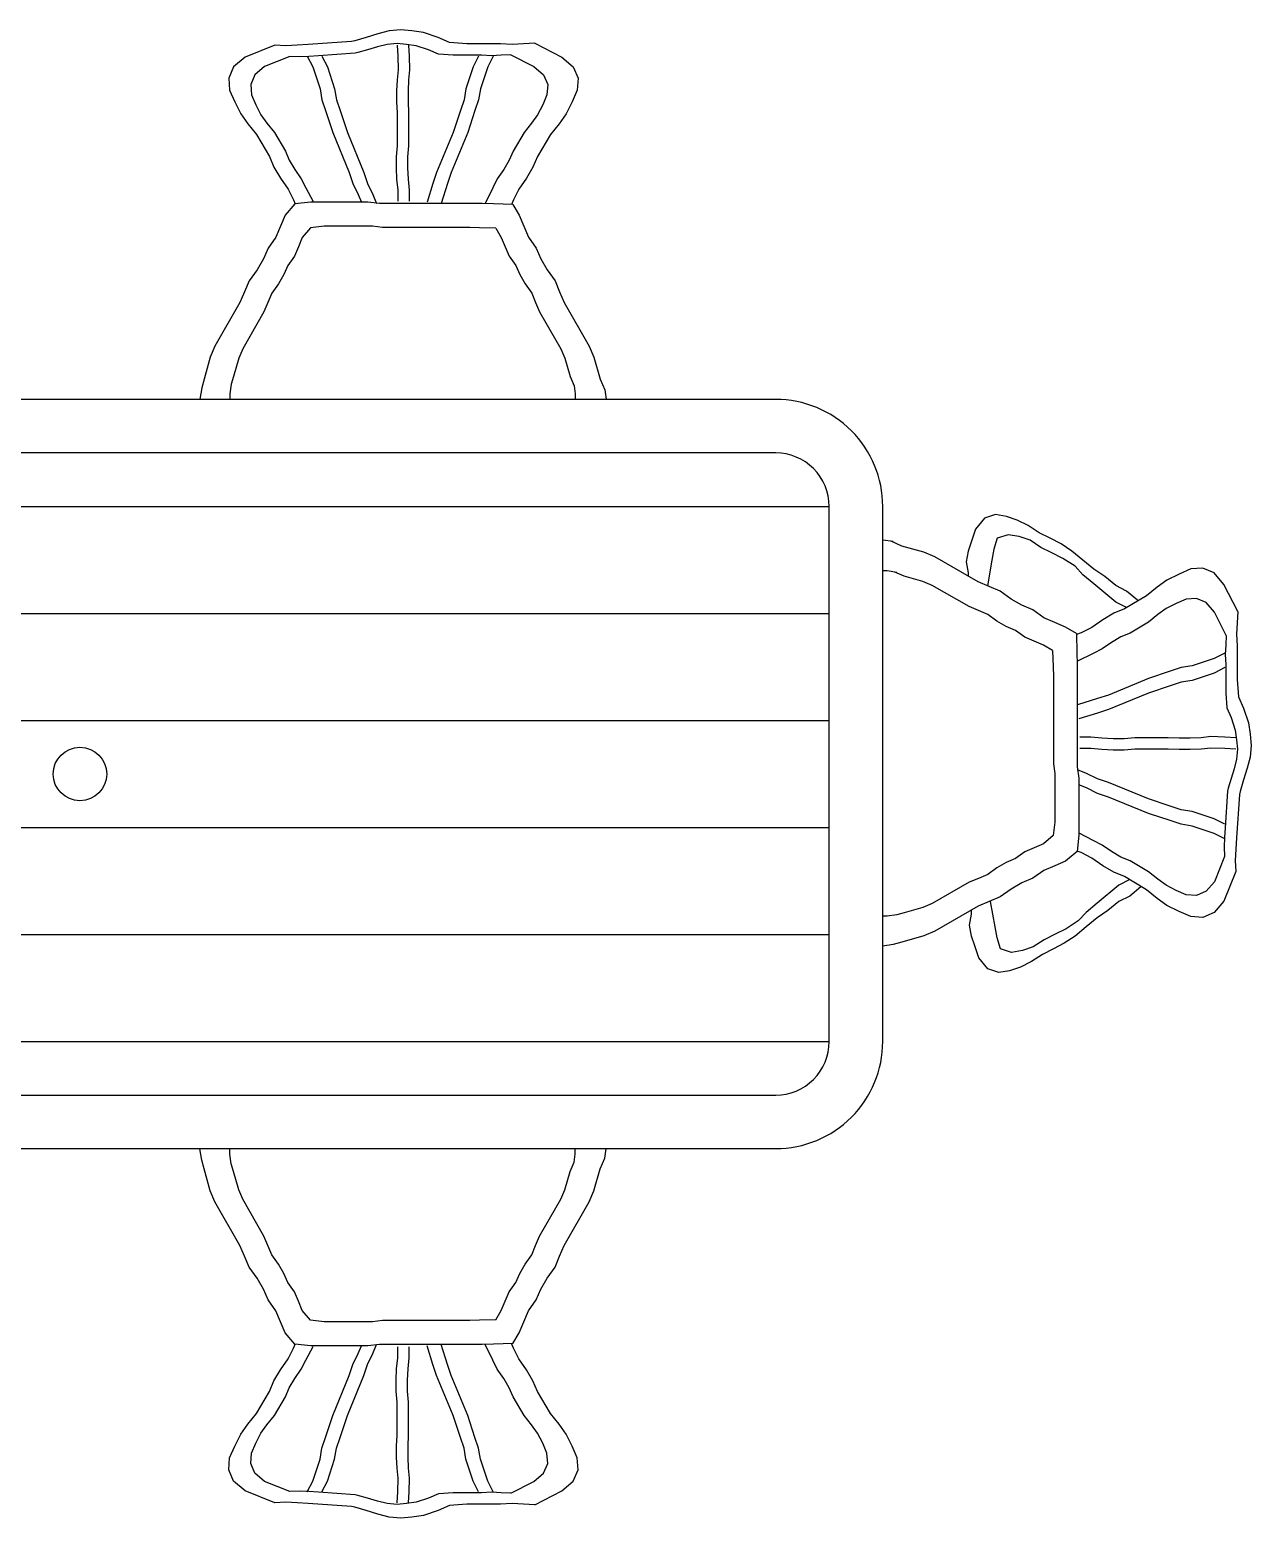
# Model space of a CAD drawing. Header units: millimetres. Extents: x 1522.22 to 1524.41, y 1335 to 1336.39.
# Drawn here: x 1523.271 to 1524.412, y 1334.996 to 1336.386 of the extents above; entities that cross this region are included whole.
import ezdxf

# ---------------------------------------------------------------- set-up
doc = ezdxf.new("R2010")
doc.units = ezdxf.units.MM
doc.layers.add('Varandas_e_Piscinas', color=2, linetype='Continuous')

msp = doc.modelspace()

# ---------------------------------------------------------------- linework, layer by layer
at = {"layer": 'Varandas_e_Piscinas'}
for p, q in [((1523.5313, 1336.3725), (1523.5208, 1336.3719)), ((1523.5717, 1336.3754), (1523.5313, 1336.3725)), ((1523.5748, 1336.376), (1523.5717, 1336.3754)), ((1523.5855, 1336.3791), (1523.5748, 1336.376)), ((1523.5963, 1336.3824), (1523.5855, 1336.3791)), ((1523.6049, 1336.3726), (1523.596, 1336.3703)), ((1523.6068, 1336.3852), (1523.5963, 1336.3824)), ((1523.6142, 1336.3736), (1523.6049, 1336.3726)), ((1523.6177, 1336.3863), (1523.6068, 1336.3852)), ((1523.623, 1336.3726), (1523.6142, 1336.3736)), ((1523.6281, 1336.3852), (1523.6177, 1336.3863)), ((1523.632, 1336.3713), (1523.623, 1336.3726)), ((1523.6388, 1336.3836), (1523.6281, 1336.3852)), ((1523.6525, 1336.3791), (1523.6388, 1336.3836)), ((1523.6631, 1336.3745), (1523.6525, 1336.3791)), ((1523.6793, 1336.3732), (1523.6631, 1336.3745)), ((1523.7108, 1336.3732), (1523.6793, 1336.3732)), ((1523.7219, 1336.3725), (1523.7108, 1336.3732)), ((1523.7323, 1336.3732), (1523.7219, 1336.3725)), ((1523.7428, 1336.3738), (1523.7323, 1336.3732)), ((1523.7428, 1336.3738), (1523.7682, 1336.3608)), ((1523.4722, 1336.3608), (1523.4615, 1336.3517)), ((1523.4999, 1336.3718), (1523.4722, 1336.3608)), ((1523.514, 1336.3613), (1523.4905, 1336.3519)), ((1523.5103, 1336.3713), (1523.4999, 1336.3719)), ((1523.5208, 1336.3719), (1523.5103, 1336.3713)), ((1523.5229, 1336.3609), (1523.514, 1336.3614)), ((1523.5318, 1336.3614), (1523.5229, 1336.3609)), ((1523.5304, 1336.3617), (1523.5355, 1336.3515)), ((1523.5407, 1336.3619), (1523.5318, 1336.3614)), ((1523.575, 1336.3643), (1523.5407, 1336.3619)), ((1523.544, 1336.3617), (1523.5491, 1336.3515)), ((1523.5777, 1336.3649), (1523.575, 1336.3643)), ((1523.5867, 1336.3675), (1523.5777, 1336.3649)), ((1523.596, 1336.3703), (1523.5867, 1336.3675)), ((1523.6143, 1336.3719), (1523.6148, 1336.3617)), ((1523.6148, 1336.3617), (1523.6152, 1336.3487)), ((1523.625, 1336.3719), (1523.6254, 1336.3617)), ((1523.6254, 1336.3617), (1523.6259, 1336.3487)), ((1523.6437, 1336.3675), (1523.632, 1336.3713)), ((1523.6528, 1336.3636), (1523.6437, 1336.3675)), ((1523.6665, 1336.3624), (1523.6528, 1336.3636)), ((1523.6932, 1336.3624), (1523.6665, 1336.3624)), ((1523.6904, 1336.3617), (1523.6853, 1336.3515)), ((1523.7027, 1336.3619), (1523.6932, 1336.3624)), ((1523.704, 1336.3617), (1523.6989, 1336.3515)), ((1523.7116, 1336.3624), (1523.7027, 1336.3619)), ((1523.7205, 1336.363), (1523.7116, 1336.3624)), ((1523.7205, 1336.363), (1523.7421, 1336.3519)), ((1523.7682, 1336.3608), (1523.7789, 1336.3517)), ((1523.4615, 1336.3517), (1523.457, 1336.341)), ((1523.4905, 1336.3519), (1523.4814, 1336.3442)), ((1523.5355, 1336.3515), (1523.5423, 1336.3311)), ((1523.5491, 1336.3515), (1523.5559, 1336.3311)), ((1523.6152, 1336.3487), (1523.6143, 1336.3394)), ((1523.6259, 1336.3487), (1523.625, 1336.3394)), ((1523.6853, 1336.3515), (1523.6785, 1336.3311)), ((1523.6989, 1336.3515), (1523.6921, 1336.3311)), ((1523.7421, 1336.3519), (1523.7511, 1336.3442)), ((1523.7789, 1336.3517), (1523.7835, 1336.341)), ((1523.457, 1336.341), (1523.4578, 1336.3298)), ((1523.4814, 1336.3442), (1523.4775, 1336.3351)), ((1523.4775, 1336.3351), (1523.4782, 1336.3255)), ((1523.5423, 1336.3311), (1523.544, 1336.3209)), ((1523.5559, 1336.3311), (1523.5576, 1336.3209)), ((1523.6143, 1336.3394), (1523.6138, 1336.3292)), ((1523.625, 1336.3394), (1523.6245, 1336.3292)), ((1523.6785, 1336.3311), (1523.6768, 1336.3209)), ((1523.6921, 1336.3311), (1523.6904, 1336.3209)), ((1523.7511, 1336.3442), (1523.755, 1336.3351)), ((1523.755, 1336.3351), (1523.7543, 1336.3255)), ((1523.7835, 1336.341), (1523.7826, 1336.3298)), ((1523.4578, 1336.3298), (1523.4626, 1336.3188)), ((1523.4626, 1336.3188), (1523.4682, 1336.3076)), ((1523.4782, 1336.3255), (1523.4823, 1336.3162)), ((1523.544, 1336.3209), (1523.5474, 1336.3107)), ((1523.5576, 1336.3209), (1523.561, 1336.3107)), ((1523.6138, 1336.3292), (1523.6138, 1336.319)), ((1523.6138, 1336.319), (1523.6143, 1336.3088)), ((1523.6245, 1336.3292), (1523.6245, 1336.319)), ((1523.6245, 1336.319), (1523.625, 1336.3088)), ((1523.6768, 1336.3209), (1523.6734, 1336.3107)), ((1523.6904, 1336.3209), (1523.687, 1336.3107)), ((1523.7543, 1336.3255), (1523.7503, 1336.3162)), ((1523.7778, 1336.3188), (1523.7722, 1336.3076)), ((1523.7826, 1336.3298), (1523.7778, 1336.3188)), ((1523.4682, 1336.3076), (1523.4748, 1336.2985)), ((1523.4823, 1336.3162), (1523.487, 1336.3067)), ((1523.487, 1336.3067), (1523.4927, 1336.299)), ((1523.5474, 1336.3107), (1523.5542, 1336.2903)), ((1523.561, 1336.3107), (1523.5678, 1336.2903)), ((1523.6143, 1336.3088), (1523.6143, 1336.2777)), ((1523.625, 1336.3088), (1523.625, 1336.2777)), ((1523.6734, 1336.3107), (1523.6666, 1336.2903)), ((1523.687, 1336.3107), (1523.6802, 1336.2903)), ((1523.7455, 1336.3067), (1523.7399, 1336.299)), ((1523.7503, 1336.3162), (1523.7455, 1336.3067)), ((1523.7722, 1336.3076), (1523.7656, 1336.2985)), ((1523.4748, 1336.2985), (1523.4829, 1336.2883)), ((1523.4927, 1336.299), (1523.4996, 1336.2903)), ((1523.4996, 1336.2903), (1523.5099, 1336.273)), ((1523.5542, 1336.2903), (1523.5695, 1336.2528)), ((1523.5678, 1336.2903), (1523.5831, 1336.2528)), ((1523.6666, 1336.2903), (1523.6512, 1336.2528)), ((1523.6802, 1336.2903), (1523.6649, 1336.2528)), ((1523.733, 1336.2903), (1523.7226, 1336.273)), ((1523.7399, 1336.299), (1523.733, 1336.2903)), ((1523.7656, 1336.2985), (1523.7575, 1336.2883)), ((1523.4829, 1336.2883), (1523.4951, 1336.268)), ((1523.6143, 1336.2777), (1523.6134, 1336.2675)), ((1523.625, 1336.2777), (1523.624, 1336.2675)), ((1523.7575, 1336.2883), (1523.7453, 1336.268)), ((1523.4951, 1336.268), (1523.4992, 1336.2578)), ((1523.5099, 1336.273), (1523.5134, 1336.2644)), ((1523.5134, 1336.2644), (1523.5186, 1336.2558)), ((1523.6134, 1336.2675), (1523.6134, 1336.2573)), ((1523.624, 1336.2675), (1523.624, 1336.2573)), ((1523.7191, 1336.2644), (1523.7139, 1336.2558)), ((1523.7226, 1336.273), (1523.7191, 1336.2644)), ((1523.7453, 1336.268), (1523.7412, 1336.2578)), ((1523.4992, 1336.2578), (1523.5053, 1336.2477)), ((1523.5053, 1336.2477), (1523.5124, 1336.2375)), ((1523.5186, 1336.2558), (1523.5246, 1336.2471)), ((1523.5695, 1336.2528), (1523.5729, 1336.2426)), ((1523.5831, 1336.2528), (1523.5865, 1336.2426)), ((1523.6134, 1336.2573), (1523.6138, 1336.2466)), ((1523.624, 1336.2573), (1523.6245, 1336.2466)), ((1523.6512, 1336.2528), (1523.6478, 1336.2426)), ((1523.6649, 1336.2528), (1523.6615, 1336.2426)), ((1523.7139, 1336.2558), (1523.7079, 1336.2471)), ((1523.7351, 1336.2477), (1523.728, 1336.2375)), ((1523.7412, 1336.2578), (1523.7351, 1336.2477)), ((1523.5124, 1336.2375), (1523.5175, 1336.2273)), ((1523.5246, 1336.2471), (1523.529, 1336.2385)), ((1523.529, 1336.2385), (1523.5359, 1336.2257)), ((1523.5729, 1336.2426), (1523.578, 1336.2324)), ((1523.5865, 1336.2426), (1523.5917, 1336.2324)), ((1523.6138, 1336.2466), (1523.6148, 1336.2364)), ((1523.6148, 1336.2364), (1523.6148, 1336.2262)), ((1523.6245, 1336.2466), (1523.6254, 1336.2364)), ((1523.6254, 1336.2364), (1523.6254, 1336.2262)), ((1523.6478, 1336.2426), (1523.6425, 1336.2252)), ((1523.6615, 1336.2426), (1523.6555, 1336.2239)), ((1523.7036, 1336.2385), (1523.6965, 1336.224)), ((1523.7079, 1336.2471), (1523.7036, 1336.2385)), ((1523.728, 1336.2375), (1523.7229, 1336.2273)), ((1523.5188, 1336.2237), (1523.5097, 1336.2129)), ((1523.5175, 1336.2273), (1523.519, 1336.2237)), ((1523.5337, 1336.2253), (1523.5188, 1336.2237)), ((1523.587, 1336.2253), (1523.5337, 1336.2253)), ((1523.578, 1336.2324), (1523.5809, 1336.2253)), ((1523.5977, 1336.2238), (1523.587, 1336.2253)), ((1523.5917, 1336.2324), (1523.5951, 1336.2239)), ((1523.6936, 1336.2238), (1523.5977, 1336.2238)), ((1523.7043, 1336.2235), (1523.6936, 1336.2238)), ((1523.7224, 1336.2231), (1523.7043, 1336.2235)), ((1523.7229, 1336.2273), (1523.7212, 1336.2231)), ((1523.7224, 1336.2231), (1523.7283, 1336.2129)), ((1523.5097, 1336.2129), (1523.5053, 1336.2027)), ((1523.7283, 1336.2129), (1523.7326, 1336.2027)), ((1523.5009, 1336.1925), (1523.4937, 1336.1823)), ((1523.5053, 1336.2027), (1523.5009, 1336.1925)), ((1523.5257, 1336.1921), (1523.522, 1336.1835)), ((1523.5334, 1336.2013), (1523.5257, 1336.1921)), ((1523.5461, 1336.2027), (1523.5334, 1336.2013)), ((1523.5914, 1336.2027), (1523.5461, 1336.2027)), ((1523.6005, 1336.2014), (1523.5914, 1336.2027)), ((1523.6821, 1336.2014), (1523.6005, 1336.2014)), ((1523.6911, 1336.2012), (1523.6821, 1336.2014)), ((1523.7066, 1336.2008), (1523.6911, 1336.2012)), ((1523.7066, 1336.2008), (1523.7115, 1336.1921)), ((1523.7115, 1336.1921), (1523.7152, 1336.1835)), ((1523.7326, 1336.2027), (1523.737, 1336.1925)), ((1523.737, 1336.1925), (1523.7443, 1336.1823)), ((1523.4937, 1336.1823), (1523.4893, 1336.1721)), ((1523.522, 1336.1835), (1523.5183, 1336.1748)), ((1523.7152, 1336.1835), (1523.7189, 1336.1748)), ((1523.7443, 1336.1823), (1523.7487, 1336.1721)), ((1523.4893, 1336.1721), (1523.4835, 1336.1619)), ((1523.5121, 1336.1661), (1523.5084, 1336.1575)), ((1523.5183, 1336.1748), (1523.5121, 1336.1661)), ((1523.7189, 1336.1748), (1523.7251, 1336.1661)), ((1523.7251, 1336.1661), (1523.7288, 1336.1575)), ((1523.7487, 1336.1721), (1523.7545, 1336.1619)), ((1523.4762, 1336.1517), (1523.4718, 1336.1415)), ((1523.4835, 1336.1619), (1523.4762, 1336.1517)), ((1523.5084, 1336.1575), (1523.5034, 1336.1488)), ((1523.7288, 1336.1575), (1523.7338, 1336.1488)), ((1523.7545, 1336.1619), (1523.7618, 1336.1517)), ((1523.7618, 1336.1517), (1523.7661, 1336.1415)), ((1523.4718, 1336.1415), (1523.4674, 1336.1313)), ((1523.4972, 1336.1401), (1523.4935, 1336.1315)), ((1523.5034, 1336.1488), (1523.4972, 1336.1401)), ((1523.7338, 1336.1488), (1523.74, 1336.1401)), ((1523.74, 1336.1401), (1523.7437, 1336.1315)), ((1523.7661, 1336.1415), (1523.7705, 1336.1313)), ((1523.4674, 1336.1313), (1523.4441, 1336.0905)), ((1523.4898, 1336.1228), (1523.47, 1336.0882)), ((1523.4935, 1336.1315), (1523.4898, 1336.1228)), ((1523.7437, 1336.1315), (1523.7474, 1336.1228)), ((1523.7474, 1336.1228), (1523.7672, 1336.0882)), ((1523.7705, 1336.1313), (1523.7938, 1336.0905)), ((1523.4441, 1336.0905), (1523.4397, 1336.0803)), ((1523.47, 1336.0882), (1523.4663, 1336.0795)), ((1523.7672, 1336.0882), (1523.771, 1336.0795)), ((1523.7938, 1336.0905), (1523.7982, 1336.0803)), ((1523.4397, 1336.0803), (1523.4339, 1336.0599)), ((1523.4663, 1336.0795), (1523.4613, 1336.0622)), ((1523.771, 1336.0795), (1523.7759, 1336.0622)), ((1523.7982, 1336.0803), (1523.804, 1336.0599)), ((1523.4339, 1336.0599), (1523.4317, 1336.0518)), ((1523.4594, 1336.0552), (1523.4581, 1336.0462)), ((1523.4613, 1336.0622), (1523.4594, 1336.0552)), ((1523.7759, 1336.0622), (1523.7796, 1336.0535)), ((1523.7796, 1336.0535), (1523.7807, 1336.0462)), ((1523.804, 1336.0599), (1523.8084, 1336.0497)), ((1523.4317, 1336.0518), (1523.4301, 1336.0411)), ((1523.4301, 1336.0411), (1523.4301, 1336.0409)), ((1523.4581, 1336.0462), (1523.4581, 1336.0409)), ((1523.7807, 1336.0462), (1523.7807, 1336.0409)), ((1523.8084, 1336.0497), (1523.8097, 1336.0411)), ((1523.8097, 1336.0411), (1523.8097, 1336.0409)), ((1522.618, 1335.9409), (1524.018, 1335.9409)), ((1524.1631, 1335.9299), (1524.1546, 1335.9197)), ((1524.1733, 1335.9333), (1524.1631, 1335.9299)), ((1524.1835, 1335.9316), (1524.1733, 1335.9333)), ((1524.1937, 1335.9282), (1524.1835, 1335.9316)), ((1524.2039, 1335.9231), (1524.1937, 1335.9282)), ((1524.1546, 1335.9197), (1524.1511, 1335.9094)), ((1524.1852, 1335.9145), (1524.175, 1335.9111)), ((1524.1954, 1335.9128), (1524.1852, 1335.9145)), ((1524.2141, 1335.9162), (1524.2039, 1335.9231)), ((1524.2243, 1335.9111), (1524.2141, 1335.9162)), ((1524.0777, 1335.9081), (1524.068, 1335.9095)), ((1524.0859, 1335.9039), (1524.0757, 1335.9083)), ((1524.1063, 1335.8981), (1524.0859, 1335.9039)), ((1524.1511, 1335.9094), (1524.1477, 1335.8992)), ((1524.1718, 1335.9009), (1524.1699, 1335.8907)), ((1524.175, 1335.9111), (1524.1718, 1335.9009)), ((1524.2056, 1335.9094), (1524.1954, 1335.9128)), ((1524.2158, 1335.9026), (1524.2056, 1335.9094)), ((1524.226, 1335.8975), (1524.2158, 1335.9026)), ((1524.2345, 1335.906), (1524.2243, 1335.9111)), ((1524.2447, 1335.8992), (1524.2345, 1335.906)), ((1524.1165, 1335.8937), (1524.1063, 1335.8981)), ((1524.1572, 1335.8704), (1524.1165, 1335.8937)), ((1524.1477, 1335.8992), (1524.146, 1335.889)), ((1524.146, 1335.889), (1524.1477, 1335.8788)), ((1524.1699, 1335.8907), (1524.1657, 1335.8667)), ((1524.2362, 1335.8924), (1524.226, 1335.8975)), ((1524.2476, 1335.8851), (1524.2362, 1335.8924)), ((1524.2549, 1335.8907), (1524.2447, 1335.8992)), ((1524.2652, 1335.8822), (1524.2549, 1335.8907)), ((1524.0721, 1335.8806), (1524.068, 1335.8806)), ((1524.0812, 1335.8793), (1524.0721, 1335.8806)), ((1524.0881, 1335.8758), (1524.0794, 1335.8795)), ((1524.1054, 1335.8708), (1524.0881, 1335.8758)), ((1524.1477, 1335.8788), (1524.1477, 1335.8754)), ((1524.2549, 1335.8771), (1524.2476, 1335.8851)), ((1524.2652, 1335.8686), (1524.2549, 1335.8771)), ((1524.2754, 1335.8754), (1524.2652, 1335.8822)), ((1524.2856, 1335.8669), (1524.2754, 1335.8754)), ((1524.3335, 1335.8721), (1524.3244, 1335.8655)), ((1524.3448, 1335.8777), (1524.3335, 1335.8721)), ((1524.3557, 1335.8825), (1524.3448, 1335.8777)), ((1524.367, 1335.8833), (1524.3557, 1335.8825)), ((1524.3776, 1335.8788), (1524.367, 1335.8833)), ((1524.3867, 1335.8681), (1524.3776, 1335.8788)), ((1524.1141, 1335.8671), (1524.1054, 1335.8708)), ((1524.1487, 1335.8473), (1524.1141, 1335.8671)), ((1524.1674, 1335.866), (1524.1572, 1335.8704)), ((1524.1776, 1335.8616), (1524.1674, 1335.866)), ((1524.1878, 1335.8544), (1524.1776, 1335.8616)), ((1524.2856, 1335.8516), (1524.2652, 1335.8686)), ((1524.2958, 1335.8618), (1524.2856, 1335.8669)), ((1524.306, 1335.8533), (1524.2958, 1335.8618)), ((1524.3244, 1335.8655), (1524.3143, 1335.8574)), ((1524.3997, 1335.8427), (1524.3867, 1335.8681)), ((1524.1574, 1335.8436), (1524.1487, 1335.8473)), ((1524.198, 1335.8485), (1524.1878, 1335.8544)), ((1524.2082, 1335.8442), (1524.198, 1335.8485)), ((1524.2184, 1335.8369), (1524.2082, 1335.8442)), ((1524.2939, 1335.8452), (1524.2838, 1335.8411)), ((1524.2958, 1335.8464), (1524.2856, 1335.8516)), ((1524.3143, 1335.8574), (1524.2939, 1335.8452)), ((1524.3326, 1335.8454), (1524.3249, 1335.8398)), ((1524.3422, 1335.8501), (1524.3326, 1335.8454)), ((1524.3515, 1335.8542), (1524.3422, 1335.8501)), ((1524.361, 1335.8549), (1524.3515, 1335.8542)), ((1524.3701, 1335.851), (1524.361, 1335.8549)), ((1524.3779, 1335.842), (1524.3701, 1335.851)), ((1522.618, 1335.8409), (1524.018, 1335.8409)), ((1524.1661, 1335.8399), (1524.1574, 1335.8436)), ((1524.1747, 1335.8337), (1524.1661, 1335.8399)), ((1524.1834, 1335.8287), (1524.1747, 1335.8337)), ((1524.2286, 1335.8325), (1524.2184, 1335.8369)), ((1524.2388, 1335.8281), (1524.2286, 1335.8325)), ((1524.2736, 1335.835), (1524.2634, 1335.8279)), ((1524.2838, 1335.8411), (1524.2736, 1335.835)), ((1524.3163, 1335.8328), (1524.299, 1335.8225)), ((1524.3249, 1335.8398), (1524.3163, 1335.8328)), ((1524.3889, 1335.8204), (1524.3779, 1335.842)), ((1524.3991, 1335.8322), (1524.3985, 1335.8217)), ((1524.3997, 1335.8427), (1524.3991, 1335.8322)), ((1524.1921, 1335.825), (1524.1834, 1335.8287)), ((1524.2007, 1335.8188), (1524.1921, 1335.825)), ((1524.2094, 1335.8151), (1524.2007, 1335.8188)), ((1524.249, 1335.8223), (1524.2388, 1335.8281)), ((1524.2533, 1335.8228), (1524.249, 1335.8211)), ((1524.249, 1335.8223), (1524.2494, 1335.8041)), ((1524.2634, 1335.8279), (1524.2533, 1335.8228)), ((1524.2903, 1335.819), (1524.2817, 1335.8138)), ((1524.299, 1335.8225), (1524.2903, 1335.819)), ((1524.3889, 1335.8204), (1524.3884, 1335.8115)), ((1524.3985, 1335.8217), (1524.3991, 1335.8106)), ((1524.2181, 1335.8114), (1524.2094, 1335.8151)), ((1524.2267, 1335.8064), (1524.2181, 1335.8114)), ((1524.2267, 1335.8064), (1524.2271, 1335.791)), ((1524.2494, 1335.8041), (1524.2497, 1335.7935)), ((1524.2644, 1335.8034), (1524.2499, 1335.7963)), ((1524.2731, 1335.8078), (1524.2644, 1335.8034)), ((1524.2817, 1335.8138), (1524.2731, 1335.8078)), ((1524.3877, 1335.8039), (1524.3775, 1335.7988)), ((1524.3884, 1335.8115), (1524.3878, 1335.8025)), ((1524.3878, 1335.8025), (1524.3884, 1335.7931)), ((1524.3991, 1335.8106), (1524.3991, 1335.7792)), ((1524.2271, 1335.791), (1524.2274, 1335.7819)), ((1524.2497, 1335.7935), (1524.2497, 1335.6975)), ((1524.3468, 1335.7903), (1524.3366, 1335.7869)), ((1524.357, 1335.792), (1524.3468, 1335.7903)), ((1524.3775, 1335.7988), (1524.357, 1335.792)), ((1524.3877, 1335.7903), (1524.3775, 1335.7852)), ((1524.3884, 1335.7931), (1524.3884, 1335.7664)), ((1524.2274, 1335.7819), (1524.2274, 1335.7004)), ((1524.3162, 1335.7801), (1524.2788, 1335.7647)), ((1524.3366, 1335.7869), (1524.3162, 1335.7801)), ((1524.3468, 1335.7766), (1524.3366, 1335.7732)), ((1524.357, 1335.7784), (1524.3468, 1335.7766)), ((1524.3775, 1335.7852), (1524.357, 1335.7784)), ((1524.3991, 1335.7792), (1524.4004, 1335.763)), ((1524.2686, 1335.7613), (1524.2498, 1335.7554)), ((1524.2788, 1335.7647), (1524.2686, 1335.7613)), ((1524.3162, 1335.7664), (1524.2788, 1335.7511)), ((1524.3366, 1335.7732), (1524.3162, 1335.7664)), ((1524.3884, 1335.7664), (1524.3895, 1335.7526)), ((1524.4004, 1335.763), (1524.405, 1335.7524)), ((1524.2686, 1335.7477), (1524.2512, 1335.7424)), ((1524.2788, 1335.7511), (1524.2686, 1335.7477)), ((1524.3895, 1335.7526), (1524.3934, 1335.7436)), ((1524.405, 1335.7524), (1524.4096, 1335.7386)), ((1522.618, 1335.7409), (1524.018, 1335.7409)), ((1524.3934, 1335.7436), (1524.3973, 1335.7319)), ((1524.4096, 1335.7386), (1524.4111, 1335.728)), ((1524.2623, 1335.7253), (1524.2521, 1335.7253)), ((1524.2725, 1335.7244), (1524.2623, 1335.7253)), ((1524.2832, 1335.7239), (1524.2725, 1335.7244)), ((1524.2934, 1335.7239), (1524.2832, 1335.7239)), ((1524.3036, 1335.7248), (1524.2934, 1335.7239)), ((1524.3347, 1335.7248), (1524.3036, 1335.7248)), ((1524.3449, 1335.7244), (1524.3347, 1335.7248)), ((1524.3551, 1335.7244), (1524.3449, 1335.7244)), ((1524.3653, 1335.7248), (1524.3551, 1335.7244)), ((1524.3746, 1335.7258), (1524.3653, 1335.7248)), ((1524.3876, 1335.7253), (1524.3746, 1335.7258)), ((1524.3978, 1335.7248), (1524.3876, 1335.7253)), ((1524.3973, 1335.7319), (1524.3986, 1335.7229)), ((1524.3986, 1335.7229), (1524.3995, 1335.714)), ((1524.4111, 1335.728), (1524.4122, 1335.7176)), ((1524.2623, 1335.7146), (1524.2521, 1335.7146)), ((1524.2725, 1335.7137), (1524.2623, 1335.7146)), ((1524.2832, 1335.7132), (1524.2725, 1335.7137)), ((1524.2934, 1335.7132), (1524.2832, 1335.7132)), ((1524.3036, 1335.7142), (1524.2934, 1335.7132)), ((1524.3347, 1335.7142), (1524.3036, 1335.7142)), ((1524.3449, 1335.7137), (1524.3347, 1335.7142)), ((1524.3551, 1335.7137), (1524.3449, 1335.7137)), ((1524.3653, 1335.7142), (1524.3551, 1335.7137)), ((1524.3746, 1335.7151), (1524.3653, 1335.7142)), ((1524.3876, 1335.7146), (1524.3746, 1335.7151)), ((1524.3978, 1335.7142), (1524.3876, 1335.7146)), ((1524.3995, 1335.714), (1524.3986, 1335.7047)), ((1524.4111, 1335.7067), (1524.4084, 1335.6962)), ((1524.4122, 1335.7176), (1524.4111, 1335.7067)), ((1524.2274, 1335.7004), (1524.2287, 1335.6913)), ((1524.2287, 1335.6913), (1524.2287, 1335.646)), ((1524.2497, 1335.6975), (1524.2513, 1335.6869)), ((1524.2583, 1335.6915), (1524.2498, 1335.6949)), ((1524.2686, 1335.6864), (1524.2583, 1335.6915)), ((1524.3962, 1335.6958), (1524.3934, 1335.6866)), ((1524.3986, 1335.7047), (1524.3962, 1335.6958)), ((1524.4084, 1335.6962), (1524.405, 1335.6853)), ((1524.2513, 1335.6869), (1524.2513, 1335.6336)), ((1524.2583, 1335.6779), (1524.2513, 1335.6807)), ((1524.2686, 1335.6728), (1524.2583, 1335.6779)), ((1524.2788, 1335.683), (1524.2686, 1335.6864)), ((1524.3162, 1335.6677), (1524.2788, 1335.683)), ((1524.3908, 1335.6776), (1524.3902, 1335.6749)), ((1524.3934, 1335.6866), (1524.3908, 1335.6776)), ((1524.405, 1335.6853), (1524.402, 1335.6747)), ((1524.2788, 1335.6694), (1524.2686, 1335.6728)), ((1524.3162, 1335.6541), (1524.2788, 1335.6694)), ((1524.3366, 1335.6609), (1524.3162, 1335.6677)), ((1524.3902, 1335.6749), (1524.3878, 1335.6406)), ((1524.4013, 1335.6716), (1524.3985, 1335.6312)), ((1524.402, 1335.6747), (1524.4013, 1335.6716)), ((1524.3366, 1335.6473), (1524.3162, 1335.6541)), ((1524.3468, 1335.6575), (1524.3366, 1335.6609)), ((1524.357, 1335.6558), (1524.3468, 1335.6575)), ((1524.3775, 1335.649), (1524.357, 1335.6558)), ((1522.618, 1335.6409), (1524.018, 1335.6409)), ((1524.2287, 1335.646), (1524.2273, 1335.6333)), ((1524.2644, 1335.6288), (1524.2516, 1335.6357)), ((1524.3468, 1335.6439), (1524.3366, 1335.6473)), ((1524.357, 1335.6422), (1524.3468, 1335.6439)), ((1524.3775, 1335.6353), (1524.357, 1335.6422)), ((1524.3877, 1335.6439), (1524.3775, 1335.649)), ((1524.3878, 1335.6406), (1524.3873, 1335.6317)), ((1524.2094, 1335.6219), (1524.2007, 1335.6182)), ((1524.2181, 1335.6256), (1524.2094, 1335.6219)), ((1524.2273, 1335.6333), (1524.2181, 1335.6256)), ((1524.2513, 1335.6336), (1524.2496, 1335.6186)), ((1524.2731, 1335.6245), (1524.2644, 1335.6288)), ((1524.2817, 1335.6185), (1524.2731, 1335.6245)), ((1524.3877, 1335.6302), (1524.3775, 1335.6353)), ((1524.3873, 1335.6317), (1524.3868, 1335.6227)), ((1524.3868, 1335.6227), (1524.3873, 1335.6138)), ((1524.3985, 1335.6312), (1524.3979, 1335.6207)), ((1524.1834, 1335.6083), (1524.1747, 1335.6033)), ((1524.1921, 1335.612), (1524.1834, 1335.6083)), ((1524.2007, 1335.6182), (1524.1921, 1335.612)), ((1524.2388, 1335.6096), (1524.2286, 1335.6052)), ((1524.2496, 1335.6186), (1524.2388, 1335.6096)), ((1524.2533, 1335.6174), (1524.2496, 1335.6188)), ((1524.2634, 1335.6123), (1524.2533, 1335.6174)), ((1524.2736, 1335.6052), (1524.2634, 1335.6123)), ((1524.2903, 1335.6133), (1524.2817, 1335.6185)), ((1524.299, 1335.6098), (1524.2903, 1335.6133)), ((1524.3163, 1335.5994), (1524.299, 1335.6098)), ((1524.3872, 1335.6139), (1524.3779, 1335.5903)), ((1524.3979, 1335.6207), (1524.3972, 1335.6102)), ((1524.3972, 1335.6102), (1524.3979, 1335.5997)), ((1524.1661, 1335.5971), (1524.1574, 1335.5934)), ((1524.1747, 1335.6033), (1524.1661, 1335.5971)), ((1524.2184, 1335.6008), (1524.2082, 1335.5935)), ((1524.2286, 1335.6052), (1524.2184, 1335.6008)), ((1524.2838, 1335.5991), (1524.2736, 1335.6052)), ((1524.2939, 1335.595), (1524.2838, 1335.5991)), ((1524.3143, 1335.5828), (1524.2939, 1335.595)), ((1524.3249, 1335.5925), (1524.3163, 1335.5994)), ((1524.3977, 1335.5998), (1524.3867, 1335.5721)), ((1524.1487, 1335.5897), (1524.1141, 1335.5699)), ((1524.1574, 1335.5934), (1524.1487, 1335.5897)), ((1524.1878, 1335.5833), (1524.1776, 1335.576)), ((1524.198, 1335.5892), (1524.1878, 1335.5833)), ((1524.2082, 1335.5935), (1524.198, 1335.5892)), ((1524.2886, 1335.5871), (1524.2682, 1335.5701)), ((1524.2988, 1335.5922), (1524.2886, 1335.5871)), ((1524.309, 1335.5854), (1524.2988, 1335.5769)), ((1524.3244, 1335.5747), (1524.3143, 1335.5828)), ((1524.3326, 1335.5869), (1524.3249, 1335.5925)), ((1524.3422, 1335.5822), (1524.3326, 1335.5869)), ((1524.3515, 1335.5781), (1524.3422, 1335.5822)), ((1524.3701, 1335.5813), (1524.361, 1335.5774)), ((1524.3779, 1335.5903), (1524.3701, 1335.5813)), ((1524.1054, 1335.5661), (1524.0881, 1335.5612)), ((1524.1141, 1335.5699), (1524.1054, 1335.5661)), ((1524.1572, 1335.5673), (1524.1165, 1335.544)), ((1524.1674, 1335.5717), (1524.1572, 1335.5673)), ((1524.1776, 1335.576), (1524.1674, 1335.5717)), ((1524.1729, 1335.548), (1524.1687, 1335.5719)), ((1524.2682, 1335.5701), (1524.258, 1335.5616)), ((1524.2886, 1335.5718), (1524.2784, 1335.5633)), ((1524.2988, 1335.5769), (1524.2886, 1335.5718)), ((1524.3335, 1335.5681), (1524.3244, 1335.5747)), ((1524.3448, 1335.5625), (1524.3335, 1335.5681)), ((1524.361, 1335.5774), (1524.3515, 1335.5781)), ((1524.3867, 1335.5721), (1524.3776, 1335.5614)), ((1524.0721, 1335.558), (1524.068, 1335.558)), ((1524.0812, 1335.5593), (1524.0721, 1335.558)), ((1524.0881, 1335.5612), (1524.0812, 1335.5593)), ((1524.1491, 1335.5497), (1524.1508, 1335.5599)), ((1524.1508, 1335.5599), (1524.1508, 1335.5633)), ((1524.2506, 1335.5536), (1524.2393, 1335.5463)), ((1524.258, 1335.5616), (1524.2506, 1335.5536)), ((1524.2682, 1335.5565), (1524.258, 1335.548)), ((1524.2784, 1335.5633), (1524.2682, 1335.5565)), ((1524.3557, 1335.5577), (1524.3448, 1335.5625)), ((1524.367, 1335.5568), (1524.3557, 1335.5577)), ((1524.3776, 1335.5614), (1524.367, 1335.5568)), ((1522.618, 1335.5409), (1524.018, 1335.5409)), ((1524.1063, 1335.5396), (1524.0859, 1335.5338)), ((1524.1165, 1335.544), (1524.1063, 1335.5396)), ((1524.1508, 1335.5395), (1524.1491, 1335.5497)), ((1524.1542, 1335.5293), (1524.1508, 1335.5395)), ((1524.1748, 1335.5377), (1524.1729, 1335.548)), ((1524.2291, 1335.5412), (1524.2188, 1335.5361)), ((1524.2393, 1335.5463), (1524.2291, 1335.5412)), ((1524.2478, 1335.5395), (1524.2376, 1335.5327)), ((1524.258, 1335.548), (1524.2478, 1335.5395)), ((1524.0777, 1335.5315), (1524.068, 1335.5301)), ((1524.0859, 1335.5338), (1524.0777, 1335.5315)), ((1524.1576, 1335.519), (1524.1542, 1335.5293)), ((1524.178, 1335.5276), (1524.1748, 1335.5377)), ((1524.1882, 1335.5241), (1524.178, 1335.5276)), ((1524.1984, 1335.5259), (1524.1882, 1335.5241)), ((1524.2086, 1335.5293), (1524.1984, 1335.5259)), ((1524.2188, 1335.5361), (1524.2086, 1335.5293)), ((1524.2274, 1335.5276), (1524.2171, 1335.5224)), ((1524.2376, 1335.5327), (1524.2274, 1335.5276)), ((1524.1661, 1335.5088), (1524.1576, 1335.519)), ((1524.1967, 1335.5105), (1524.1865, 1335.5071)), ((1524.2069, 1335.5156), (1524.1967, 1335.5105)), ((1524.2171, 1335.5224), (1524.2069, 1335.5156)), ((1524.1763, 1335.5054), (1524.1661, 1335.5088)), ((1524.1865, 1335.5071), (1524.1763, 1335.5054)), ((1522.618, 1335.4409), (1524.018, 1335.4409)), ((1523.4301, 1335.3407), (1523.4301, 1335.3409)), ((1523.4317, 1335.33), (1523.4301, 1335.3407)), ((1523.4339, 1335.3219), (1523.4317, 1335.33)), ((1523.4581, 1335.3356), (1523.4581, 1335.3409)), ((1523.4594, 1335.3266), (1523.4581, 1335.3356)), ((1523.7796, 1335.3283), (1523.7807, 1335.3356)), ((1523.7807, 1335.3356), (1523.7807, 1335.3409)), ((1523.804, 1335.3219), (1523.8084, 1335.3321)), ((1523.8084, 1335.3321), (1523.8097, 1335.3407)), ((1523.8097, 1335.3407), (1523.8097, 1335.3409)), ((1523.4397, 1335.3015), (1523.4339, 1335.3219)), ((1523.4613, 1335.3196), (1523.4594, 1335.3266)), ((1523.4663, 1335.3023), (1523.4613, 1335.3196)), ((1523.771, 1335.3023), (1523.7759, 1335.3196)), ((1523.7759, 1335.3196), (1523.7796, 1335.3283)), ((1523.7982, 1335.3015), (1523.804, 1335.3219)), ((1523.47, 1335.2936), (1523.4663, 1335.3023)), ((1523.7672, 1335.2936), (1523.771, 1335.3023)), ((1523.4441, 1335.2913), (1523.4397, 1335.3015)), ((1523.4674, 1335.2505), (1523.4441, 1335.2913)), ((1523.4898, 1335.259), (1523.47, 1335.2936)), ((1523.7474, 1335.259), (1523.7672, 1335.2936)), ((1523.7705, 1335.2505), (1523.7938, 1335.2913)), ((1523.7938, 1335.2913), (1523.7982, 1335.3015)), ((1523.4718, 1335.2403), (1523.4674, 1335.2505)), ((1523.4935, 1335.2503), (1523.4898, 1335.259)), ((1523.4972, 1335.2417), (1523.4935, 1335.2503)), ((1523.74, 1335.2417), (1523.7437, 1335.2503)), ((1523.7437, 1335.2503), (1523.7474, 1335.259)), ((1523.7661, 1335.2403), (1523.7705, 1335.2505)), ((1523.4762, 1335.2301), (1523.4718, 1335.2403)), ((1523.5034, 1335.233), (1523.4972, 1335.2417)), ((1523.5084, 1335.2243), (1523.5034, 1335.233)), ((1523.7288, 1335.2243), (1523.7338, 1335.233)), ((1523.7338, 1335.233), (1523.74, 1335.2417)), ((1523.7618, 1335.2301), (1523.7661, 1335.2403)), ((1523.4835, 1335.2199), (1523.4762, 1335.2301)), ((1523.4893, 1335.2097), (1523.4835, 1335.2199)), ((1523.5121, 1335.2157), (1523.5084, 1335.2243)), ((1523.7251, 1335.2157), (1523.7288, 1335.2243)), ((1523.7487, 1335.2097), (1523.7545, 1335.2199)), ((1523.7545, 1335.2199), (1523.7618, 1335.2301)), ((1523.4937, 1335.1995), (1523.4893, 1335.2097)), ((1523.5183, 1335.207), (1523.5121, 1335.2157)), ((1523.522, 1335.1983), (1523.5183, 1335.207)), ((1523.7152, 1335.1983), (1523.7189, 1335.207)), ((1523.7189, 1335.207), (1523.7251, 1335.2157)), ((1523.7443, 1335.1995), (1523.7487, 1335.2097)), ((1523.5009, 1335.1893), (1523.4937, 1335.1995)), ((1523.5257, 1335.1897), (1523.522, 1335.1983)), ((1523.7115, 1335.1897), (1523.7152, 1335.1983)), ((1523.737, 1335.1893), (1523.7443, 1335.1995)), ((1523.5053, 1335.1791), (1523.5009, 1335.1893)), ((1523.5097, 1335.1689), (1523.5053, 1335.1791)), ((1523.5334, 1335.1805), (1523.5257, 1335.1897)), ((1523.5461, 1335.1791), (1523.5334, 1335.1805)), ((1523.5914, 1335.1791), (1523.5461, 1335.1791)), ((1523.6005, 1335.1804), (1523.5914, 1335.1791)), ((1523.6821, 1335.1804), (1523.6005, 1335.1804)), ((1523.6911, 1335.1806), (1523.6821, 1335.1804)), ((1523.7066, 1335.181), (1523.6911, 1335.1806)), ((1523.7066, 1335.181), (1523.7115, 1335.1897)), ((1523.7283, 1335.1689), (1523.7326, 1335.1791)), ((1523.7326, 1335.1791), (1523.737, 1335.1893)), ((1523.5188, 1335.1581), (1523.5097, 1335.1689)), ((1523.7224, 1335.1587), (1523.7283, 1335.1689)), ((1523.5124, 1335.1443), (1523.5175, 1335.1545)), ((1523.5175, 1335.1545), (1523.519, 1335.1581)), ((1523.5337, 1335.1565), (1523.5188, 1335.1581)), ((1523.529, 1335.1433), (1523.5359, 1335.1561)), ((1523.587, 1335.1565), (1523.5337, 1335.1565)), ((1523.5729, 1335.1392), (1523.578, 1335.1494)), ((1523.578, 1335.1494), (1523.5809, 1335.1565)), ((1523.5865, 1335.1392), (1523.5917, 1335.1494)), ((1523.5977, 1335.158), (1523.587, 1335.1565)), ((1523.5917, 1335.1494), (1523.5951, 1335.1579)), ((1523.6936, 1335.158), (1523.5977, 1335.158)), ((1523.6148, 1335.1454), (1523.6148, 1335.1556)), ((1523.6254, 1335.1454), (1523.6254, 1335.1556)), ((1523.6478, 1335.1392), (1523.6425, 1335.1566)), ((1523.6615, 1335.1392), (1523.6555, 1335.1579)), ((1523.7043, 1335.1583), (1523.6936, 1335.158)), ((1523.7036, 1335.1433), (1523.6965, 1335.1578)), ((1523.7224, 1335.1587), (1523.7043, 1335.1583)), ((1523.7229, 1335.1545), (1523.7212, 1335.1587)), ((1523.728, 1335.1443), (1523.7229, 1335.1545)), ((1523.5053, 1335.1341), (1523.5124, 1335.1443)), ((1523.5186, 1335.126), (1523.5246, 1335.1347)), ((1523.5246, 1335.1347), (1523.529, 1335.1433)), ((1523.5695, 1335.129), (1523.5729, 1335.1392)), ((1523.5831, 1335.129), (1523.5865, 1335.1392)), ((1523.6134, 1335.1245), (1523.6138, 1335.1352)), ((1523.6138, 1335.1352), (1523.6148, 1335.1454)), ((1523.624, 1335.1245), (1523.6245, 1335.1352)), ((1523.6245, 1335.1352), (1523.6254, 1335.1454)), ((1523.6512, 1335.129), (1523.6478, 1335.1392)), ((1523.6649, 1335.129), (1523.6615, 1335.1392)), ((1523.7079, 1335.1347), (1523.7036, 1335.1433)), ((1523.7139, 1335.126), (1523.7079, 1335.1347)), ((1523.7351, 1335.1341), (1523.728, 1335.1443)), ((1523.4951, 1335.1138), (1523.4992, 1335.124)), ((1523.4992, 1335.124), (1523.5053, 1335.1341)), ((1523.5134, 1335.1174), (1523.5186, 1335.126)), ((1523.5542, 1335.0915), (1523.5695, 1335.129)), ((1523.5678, 1335.0915), (1523.5831, 1335.129)), ((1523.6134, 1335.1143), (1523.6134, 1335.1245)), ((1523.624, 1335.1143), (1523.624, 1335.1245)), ((1523.6666, 1335.0915), (1523.6512, 1335.129)), ((1523.6802, 1335.0915), (1523.6649, 1335.129)), ((1523.7191, 1335.1174), (1523.7139, 1335.126)), ((1523.7412, 1335.124), (1523.7351, 1335.1341)), ((1523.7453, 1335.1138), (1523.7412, 1335.124)), ((1523.4829, 1335.0935), (1523.4951, 1335.1138)), ((1523.4996, 1335.0915), (1523.5099, 1335.1088)), ((1523.5099, 1335.1088), (1523.5134, 1335.1174)), ((1523.6143, 1335.1041), (1523.6134, 1335.1143)), ((1523.625, 1335.1041), (1523.624, 1335.1143)), ((1523.7226, 1335.1088), (1523.7191, 1335.1174)), ((1523.733, 1335.0915), (1523.7226, 1335.1088)), ((1523.7575, 1335.0935), (1523.7453, 1335.1138)), ((1523.4748, 1335.0833), (1523.4829, 1335.0935)), ((1523.6143, 1335.073), (1523.6143, 1335.1041)), ((1523.625, 1335.073), (1523.625, 1335.1041)), ((1523.7656, 1335.0833), (1523.7575, 1335.0935)), ((1523.4682, 1335.0742), (1523.4748, 1335.0833)), ((1523.487, 1335.0751), (1523.4927, 1335.0828)), ((1523.4927, 1335.0828), (1523.4996, 1335.0915)), ((1523.5474, 1335.0711), (1523.5542, 1335.0915)), ((1523.561, 1335.0711), (1523.5678, 1335.0915)), ((1523.6734, 1335.0711), (1523.6666, 1335.0915)), ((1523.687, 1335.0711), (1523.6802, 1335.0915)), ((1523.7399, 1335.0828), (1523.733, 1335.0915)), ((1523.7455, 1335.0751), (1523.7399, 1335.0828)), ((1523.7722, 1335.0742), (1523.7656, 1335.0833)), ((1523.4626, 1335.063), (1523.4682, 1335.0742)), ((1523.4782, 1335.0563), (1523.4823, 1335.0656)), ((1523.4823, 1335.0656), (1523.487, 1335.0751)), ((1523.544, 1335.0609), (1523.5474, 1335.0711)), ((1523.5576, 1335.0609), (1523.561, 1335.0711)), ((1523.6138, 1335.0628), (1523.6143, 1335.073)), ((1523.6245, 1335.0628), (1523.625, 1335.073)), ((1523.6768, 1335.0609), (1523.6734, 1335.0711)), ((1523.6904, 1335.0609), (1523.687, 1335.0711)), ((1523.7503, 1335.0656), (1523.7455, 1335.0751)), ((1523.7543, 1335.0563), (1523.7503, 1335.0656)), ((1523.7778, 1335.063), (1523.7722, 1335.0742)), ((1523.457, 1335.0408), (1523.4578, 1335.052)), ((1523.4578, 1335.052), (1523.4626, 1335.063)), ((1523.4775, 1335.0467), (1523.4782, 1335.0563)), ((1523.5423, 1335.0507), (1523.544, 1335.0609)), ((1523.5559, 1335.0507), (1523.5576, 1335.0609)), ((1523.6138, 1335.0526), (1523.6138, 1335.0628)), ((1523.6143, 1335.0424), (1523.6138, 1335.0526)), ((1523.6245, 1335.0526), (1523.6245, 1335.0628)), ((1523.625, 1335.0424), (1523.6245, 1335.0526)), ((1523.6785, 1335.0507), (1523.6768, 1335.0609)), ((1523.6921, 1335.0507), (1523.6904, 1335.0609)), ((1523.755, 1335.0467), (1523.7543, 1335.0563)), ((1523.7826, 1335.052), (1523.7778, 1335.063)), ((1523.7835, 1335.0408), (1523.7826, 1335.052)), ((1523.4615, 1335.0301), (1523.457, 1335.0408)), ((1523.4814, 1335.0376), (1523.4775, 1335.0467)), ((1523.4905, 1335.0299), (1523.4814, 1335.0376)), ((1523.5355, 1335.0303), (1523.5423, 1335.0507)), ((1523.5491, 1335.0303), (1523.5559, 1335.0507)), ((1523.6152, 1335.0331), (1523.6143, 1335.0424)), ((1523.6259, 1335.0331), (1523.625, 1335.0424)), ((1523.6853, 1335.0303), (1523.6785, 1335.0507)), ((1523.6989, 1335.0303), (1523.6921, 1335.0507)), ((1523.7421, 1335.0299), (1523.7511, 1335.0376)), ((1523.7511, 1335.0376), (1523.755, 1335.0467)), ((1523.7789, 1335.0301), (1523.7835, 1335.0408)), ((1523.4722, 1335.021), (1523.4615, 1335.0301)), ((1523.514, 1335.0205), (1523.4905, 1335.0299)), ((1523.5304, 1335.0201), (1523.5355, 1335.0303)), ((1523.544, 1335.0201), (1523.5491, 1335.0303)), ((1523.6148, 1335.0201), (1523.6152, 1335.0331)), ((1523.6254, 1335.0201), (1523.6259, 1335.0331)), ((1523.6904, 1335.0201), (1523.6853, 1335.0303)), ((1523.704, 1335.0201), (1523.6989, 1335.0303)), ((1523.7205, 1335.0188), (1523.7421, 1335.0299)), ((1523.7682, 1335.021), (1523.7789, 1335.0301)), ((1523.4999, 1335.01), (1523.4722, 1335.021)), ((1523.5103, 1335.0105), (1523.4999, 1335.0099)), ((1523.5208, 1335.0099), (1523.5103, 1335.0105)), ((1523.5229, 1335.0209), (1523.514, 1335.0204)), ((1523.5313, 1335.0093), (1523.5208, 1335.0099)), ((1523.5318, 1335.0204), (1523.5229, 1335.0209)), ((1523.5407, 1335.0199), (1523.5318, 1335.0204)), ((1523.575, 1335.0175), (1523.5407, 1335.0199)), ((1523.5777, 1335.0169), (1523.575, 1335.0175)), ((1523.5867, 1335.0143), (1523.5777, 1335.0169)), ((1523.596, 1335.0115), (1523.5867, 1335.0143)), ((1523.6049, 1335.0092), (1523.596, 1335.0115)), ((1523.6143, 1335.0099), (1523.6148, 1335.0201)), ((1523.632, 1335.0105), (1523.623, 1335.0092)), ((1523.625, 1335.0099), (1523.6254, 1335.0201)), ((1523.6437, 1335.0143), (1523.632, 1335.0105)), ((1523.6528, 1335.0182), (1523.6437, 1335.0143)), ((1523.6665, 1335.0194), (1523.6528, 1335.0182)), ((1523.6932, 1335.0194), (1523.6665, 1335.0194)), ((1523.7027, 1335.0199), (1523.6932, 1335.0194)), ((1523.7116, 1335.0194), (1523.7027, 1335.0199)), ((1523.7205, 1335.0188), (1523.7116, 1335.0194)), ((1523.7428, 1335.008), (1523.7682, 1335.021)), ((1523.5717, 1335.0064), (1523.5313, 1335.0093)), ((1523.5748, 1335.0058), (1523.5717, 1335.0064)), ((1523.5855, 1335.0027), (1523.5748, 1335.0058)), ((1523.5963, 1334.9994), (1523.5855, 1335.0027)), ((1523.6068, 1334.9966), (1523.5963, 1334.9994)), ((1523.6142, 1335.0082), (1523.6049, 1335.0092)), ((1523.6177, 1334.9955), (1523.6068, 1334.9966)), ((1523.623, 1335.0092), (1523.6142, 1335.0082)), ((1523.6281, 1334.9966), (1523.6177, 1334.9955)), ((1523.6388, 1334.9982), (1523.6281, 1334.9966)), ((1523.6525, 1335.0027), (1523.6388, 1334.9982)), ((1523.6631, 1335.0073), (1523.6525, 1335.0027)), ((1523.6793, 1335.0086), (1523.6631, 1335.0073)), ((1523.7108, 1335.0086), (1523.6793, 1335.0086)), ((1523.7219, 1335.0093), (1523.7108, 1335.0086)), ((1523.7323, 1335.0086), (1523.7219, 1335.0093)), ((1523.7428, 1335.008), (1523.7323, 1335.0086))]:
    msp.add_line(p, q, dxfattribs=at)
for points in [[(1523.968, 1336.0409), (1522.668, 1336.0409, 0.414214), (1522.568, 1335.9409), (1522.568, 1335.4409, 0.414214), (1522.668, 1335.3409), (1523.968, 1335.3409, 0.414214), (1524.068, 1335.4409), (1524.068, 1335.9409, 0.414214)], [(1523.968, 1335.9909), (1522.668, 1335.9909, 0.414214), (1522.618, 1335.9409), (1522.618, 1335.4409, 0.414214), (1522.668, 1335.3909), (1523.968, 1335.3909, 0.414214), (1524.018, 1335.4409), (1524.018, 1335.9409, 0.414214)]]:
    msp.add_lwpolyline(points, format="xyb", close=True, dxfattribs=at)
msp.add_circle((1523.318, 1335.6909), 0.025, dxfattribs=at)

doc.saveas('drawing.dxf')
